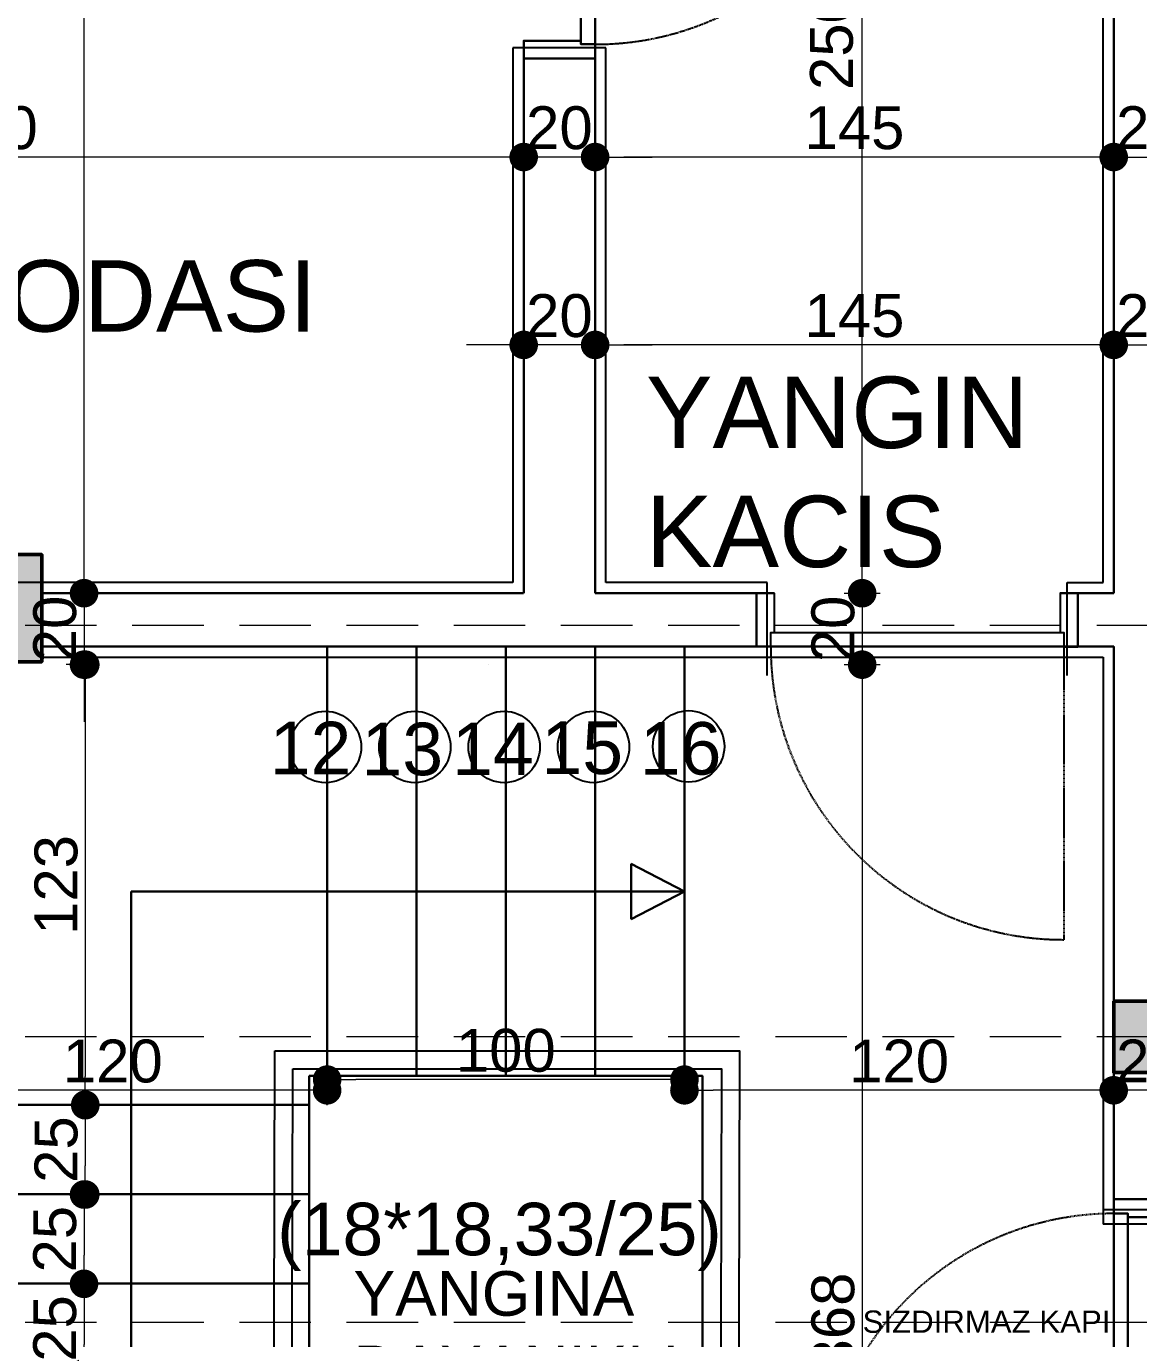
# Model space of a CAD drawing. Header units: millimetres. Extents: x 38129 to 72024, y -56282 to 16512.
# Drawn here: x 54143.4 to 54454.8, y -44145 to -43777.5 of the extents above; entities that cross this region are included whole.
import ezdxf

# ---------------------------------------------------------------- set-up
doc = ezdxf.new("R2010")
doc.units = ezdxf.units.MM
doc.linetypes.add('HIDDEN', pattern=[0.375, 0.25, -0.125])
for name, color, linetype, lineweight in [('AKS', 55, 'HIDDEN', 0), ('COLUMN4', 3, 'Continuous', 50), ('DIŞÖLÇÜ', 37, 'Continuous', 0), ('DUVAR', 255, 'Continuous', 30), ('KAPI', 4, 'Continuous', 30), ('M', 210, 'Continuous', 30), ('mahal', 7, 'Continuous', 5), ('pencere+KAPI', 1, 'Continuous', 0), ('TARAMA', 252, 'Continuous', 0), ('ölçü İÇ', 31, 'Continuous', 0)]:
    doc.layers.add(name, color=color, linetype=linetype, lineweight=lineweight)
for name, color, linetype in [('HIDDEN', 1, 'HIDDEN'), ('sıva', 41, 'Continuous'), ('tefriş', 42, 'Continuous')]:
    doc.layers.add(name, color=color, linetype=linetype)
doc.styles.add('icdisolcu_yazi', font='arial.ttf')
doc.styles.get("Standard").update_dxf_attribs({"font": 'arial.ttf'})
doc.styles.add('style1', font='arial.ttf')
doc.dimstyles.new('İç Ölçü', dxfattribs={"dimtxt": 12, "dimasz": 8, "dimexe": 5, "dimexo": 0, "dimgap": 2, "dimtad": 1, "dimdec": 0, "dimzin": 12, "dimdsep": 46, "dimtxsty": 'icdisolcu_yazi', "dimblk": 'DOT', "dimcen": 8, "dimdle": 5, "dimclrd": 256, "dimclre": 256, "dimclrt": 7, "dimadec": 0, "dimazin": 3, "dimtfac": 1, "dimtdec": 0, "dimtix": 1, "dimtmove": 2, "dimatfit": 3, "dimldrblk": 'DOT', "dimfxl": 0, "dimtolj": 1, "dimtzin": 0, "dimlwd": -1, "dimlwe": -1, "dimarcsym": 0})

# ---------------------------------------------------------------- blocks, each defined once
blk = doc.blocks.new('_Dot')
at = {"color": 0, "lineweight": -2}
blk.add_line((-0.5, 0), (-1, 0), dxfattribs=at)
at = {"color": 0, "lineweight": 30, "const_width": 0.5}
blk.add_lwpolyline([(-0.25, 0, 1), (0.25, 0, 1)], format="xyb", close=True, dxfattribs=at)
blk = doc.blocks.new('*D1777')
at = {"layer": 'Defpoints', "color": 0, "lineweight": 120, "transparency": 16777216}
for p in [(54160.1, -43936.25), (54159.55, -43956.25), (54160.1, -43956.25)]:
    blk.add_point(p, dxfattribs=at)
at = {"layer": 'ölçü İÇ', "linetype": 'Continuous', "transparency": 16777216}
for p, q in [((54159.55, -43928.25), (54159.55, -43920.25)), ((54159.55, -43936.25), (54159.55, -43956.25)), ((54159.55, -43964.25), (54159.55, -43972.25))]:
    blk.add_line(p, q, dxfattribs=at)
at = {"layer": 'ölçü İÇ', "transparency": 16777216}
for p, q in [((54160.1, -43936.25), (54154.55, -43936.25)), ((54160.1, -43956.25), (54154.55, -43956.25))]:
    blk.add_line(p, q, dxfattribs=at)
at = {"layer": 'ölçü İÇ', "transparency": 16777216, "xscale": 8, "yscale": 8, "zscale": 8}
for p, rotation in [((54159.55, -43936.25), 270), ((54159.55, -43956.25), 90)]:
    blk.add_blockref('_Dot', p, dxfattribs=dict(at, rotation=rotation))
at = {"layer": 'ölçü İÇ', "color": 7, "transparency": 16777216, "insert": (54151.42, -43946.25), "char_height": 12, "attachment_point": 5, "rotation": 90, "style": 'icdisolcu_yazi'}
blk.add_mtext('\\A1;20', dxfattribs=at)
blk = doc.blocks.new('*D1778')
at = {"layer": 'Defpoints', "color": 0, "lineweight": 120, "transparency": 16777216}
for p in [(54160.1, -43956.25), (54159.9, -44079.6), (54159.9, -44079.6)]:
    blk.add_point(p, dxfattribs=at)
at = {"layer": 'ölçü İÇ', "transparency": 16777216}
for p, q in [((54160.1, -43956.25), (54154.9, -43956.25)), ((54159.9, -44079.6), (54164.9, -44079.6))]:
    blk.add_line(p, q, dxfattribs=at)
at = {"layer": 'ölçü İÇ', "linetype": 'Continuous', "transparency": 16777216}
blk.add_line((54159.9, -43964.25), (54159.9, -44071.6), dxfattribs=at)
at = {"layer": 'ölçü İÇ', "transparency": 16777216, "xscale": 8, "yscale": 8, "zscale": 8}
for p, rotation in [((54159.9, -43956.25), 90), ((54159.9, -44079.6), 270)]:
    blk.add_blockref('_Dot', p, dxfattribs=dict(at, rotation=rotation))
at = {"layer": 'ölçü İÇ', "color": 7, "transparency": 16777216, "insert": (54151.77, -44017.93), "char_height": 12, "attachment_point": 5, "rotation": 90, "style": 'icdisolcu_yazi'}
blk.add_mtext('\\A1;123', dxfattribs=at)
blk = doc.blocks.new('*D1779')
at = {"layer": 'Defpoints', "color": 0, "lineweight": 120, "transparency": 16777216}
for p in [(54159.9, -44079.45), (54159.55, -44104.6), (54159.9, -44104.6)]:
    blk.add_point(p, dxfattribs=at)
at = {"layer": 'ölçü İÇ', "transparency": 16777216}
for p, q in [((54159.9, -44079.45), (54164.9, -44079.45)), ((54159.55, -44104.6), (54164.9, -44104.6))]:
    blk.add_line(p, q, dxfattribs=at)
at = {"layer": 'ölçü İÇ', "linetype": 'Continuous', "transparency": 16777216}
blk.add_line((54159.9, -44087.45), (54159.9, -44096.6), dxfattribs=at)
at = {"layer": 'ölçü İÇ', "transparency": 16777216, "xscale": 8, "yscale": 8, "zscale": 8}
for p, rotation in [((54159.9, -44079.45), 90), ((54159.9, -44104.6), 270)]:
    blk.add_blockref('_Dot', p, dxfattribs=dict(at, rotation=rotation))
at = {"layer": 'ölçü İÇ', "color": 7, "transparency": 16777216, "insert": (54151.78, -44092.02), "char_height": 12, "attachment_point": 5, "rotation": 90, "style": 'icdisolcu_yazi'}
blk.add_mtext('\\A1;25', dxfattribs=at)
blk = doc.blocks.new('*D1780')
at = {"layer": 'Defpoints', "color": 0, "lineweight": 120, "transparency": 16777216}
for p in [(54159.55, -44104.6), (54159.55, -44129.6), (54159.55, -44129.6)]:
    blk.add_point(p, dxfattribs=at)
at = {"layer": 'ölçü İÇ', "transparency": 16777216}
for p, q in [((54159.55, -44104.6), (54164.55, -44104.6)), ((54159.55, -44129.6), (54164.55, -44129.6))]:
    blk.add_line(p, q, dxfattribs=at)
at = {"layer": 'ölçü İÇ', "linetype": 'Continuous', "transparency": 16777216}
blk.add_line((54159.55, -44112.6), (54159.55, -44121.6), dxfattribs=at)
at = {"layer": 'ölçü İÇ', "transparency": 16777216, "xscale": 8, "yscale": 8, "zscale": 8}
for p, rotation in [((54159.55, -44104.6), 90), ((54159.55, -44129.6), 270)]:
    blk.add_blockref('_Dot', p, dxfattribs=dict(at, rotation=rotation))
at = {"layer": 'ölçü İÇ', "color": 7, "transparency": 16777216, "insert": (54151.42, -44117.1), "char_height": 12, "attachment_point": 5, "rotation": 90, "style": 'icdisolcu_yazi'}
blk.add_mtext('\\A1;25', dxfattribs=at)
blk = doc.blocks.new('*D1781')
at = {"layer": 'Defpoints', "color": 0, "lineweight": 120, "transparency": 16777216}
for p in [(54159.55, -44129.6), (54159.55, -44154.6), (54159.55, -44154.6)]:
    blk.add_point(p, dxfattribs=at)
at = {"layer": 'ölçü İÇ', "transparency": 16777216}
for p, q in [((54159.55, -44129.6), (54164.55, -44129.6)), ((54159.55, -44154.6), (54164.55, -44154.6))]:
    blk.add_line(p, q, dxfattribs=at)
at = {"layer": 'ölçü İÇ', "linetype": 'Continuous', "transparency": 16777216}
blk.add_line((54159.55, -44137.6), (54159.55, -44146.6), dxfattribs=at)
at = {"layer": 'ölçü İÇ', "transparency": 16777216, "xscale": 8, "yscale": 8, "zscale": 8}
for p, rotation in [((54159.55, -44129.6), 90), ((54159.55, -44154.6), 270)]:
    blk.add_blockref('_Dot', p, dxfattribs=dict(at, rotation=rotation))
at = {"layer": 'ölçü İÇ', "color": 7, "transparency": 16777216, "insert": (54151.42, -44142.1), "char_height": 12, "attachment_point": 5, "rotation": 90, "style": 'icdisolcu_yazi'}
blk.add_mtext('\\A1;25', dxfattribs=at)
blk = doc.blocks.new('*D1790')
at = {"layer": 'Defpoints', "color": 0, "lineweight": 120, "transparency": 16777216}
for p in [(54352.75, -43936.25), (54356.09, -43956.25), (54377.35, -43956.25)]:
    blk.add_point(p, dxfattribs=at)
at = {"layer": 'ölçü İÇ', "linetype": 'Continuous', "transparency": 16777216}
for p, q in [((54377.35, -43928.25), (54377.35, -43920.25)), ((54377.35, -43936.25), (54377.35, -43956.25)), ((54377.35, -43964.25), (54377.35, -43972.25))]:
    blk.add_line(p, q, dxfattribs=at)
at = {"layer": 'ölçü İÇ', "transparency": 16777216}
for p, q in [((54372.35, -43936.25), (54382.35, -43936.25)), ((54372.35, -43956.25), (54382.35, -43956.25))]:
    blk.add_line(p, q, dxfattribs=at)
at = {"layer": 'ölçü İÇ', "transparency": 16777216, "xscale": 8, "yscale": 8, "zscale": 8}
for p, rotation in [((54377.35, -43936.25), 270), ((54377.35, -43956.25), 90)]:
    blk.add_blockref('_Dot', p, dxfattribs=dict(at, rotation=rotation))
at = {"layer": 'ölçü İÇ', "color": 7, "transparency": 16777216, "insert": (54369.22, -43946.25), "char_height": 12, "attachment_point": 5, "rotation": 90, "style": 'icdisolcu_yazi'}
blk.add_mtext('\\A1;20', dxfattribs=at)
blk = doc.blocks.new('*D1791')
at = {"layer": 'Defpoints', "color": 0, "lineweight": 120, "transparency": 16777216}
for p in [(54356.09, -43956.25), (54377.35, -44324.6), (54377.35, -44324.6)]:
    blk.add_point(p, dxfattribs=at)
at = {"layer": 'ölçü İÇ', "transparency": 16777216}
for p, q in [((54372.35, -43956.25), (54382.35, -43956.25)), ((54377.35, -44324.6), (54382.35, -44324.6))]:
    blk.add_line(p, q, dxfattribs=at)
at = {"layer": 'ölçü İÇ', "linetype": 'Continuous', "transparency": 16777216}
blk.add_line((54377.35, -43964.25), (54377.35, -44316.6), dxfattribs=at)
at = {"layer": 'ölçü İÇ', "transparency": 16777216, "xscale": 8, "yscale": 8, "zscale": 8}
for p, rotation in [((54377.35, -43956.25), 90), ((54377.35, -44324.6), 270)]:
    blk.add_blockref('_Dot', p, dxfattribs=dict(at, rotation=rotation))
at = {"layer": 'ölçü İÇ', "color": 7, "transparency": 16777216, "insert": (54369.22, -44140.43), "char_height": 12, "attachment_point": 5, "rotation": 90, "style": 'icdisolcu_yazi'}
blk.add_mtext('\\A1;368', dxfattribs=at)
blk = doc.blocks.new('*D1862')
at = {"layer": 'Defpoints', "color": 0, "lineweight": 120, "transparency": 16777216}
for p in [(54447.75, -44075.42), (54447.75, -44075.42), (54467.75, -44075.42)]:
    blk.add_point(p, dxfattribs=at)
at = {"layer": 'ölçü İÇ', "transparency": 16777216}
for p, q in [((54447.75, -44075.42), (54447.75, -44070.42)), ((54467.75, -44075.42), (54467.75, -44070.42))]:
    blk.add_line(p, q, dxfattribs=at)
at = {"layer": 'ölçü İÇ', "linetype": 'Continuous', "transparency": 16777216}
for p, q in [((54439.75, -44075.42), (54431.75, -44075.42)), ((54467.75, -44075.42), (54447.75, -44075.42)), ((54475.75, -44075.42), (54483.75, -44075.42))]:
    blk.add_line(p, q, dxfattribs=at)
at = {"layer": 'ölçü İÇ', "transparency": 16777216, "xscale": 8, "yscale": 8, "zscale": 8}
blk.add_blockref('_Dot', (54447.75, -44075.42), dxfattribs=at)
at = {"layer": 'ölçü İÇ', "transparency": 16777216, "xscale": 8, "yscale": 8, "zscale": 8, "rotation": 180}
blk.add_blockref('_Dot', (54467.75, -44075.42), dxfattribs=at)
at = {"layer": 'ölçü İÇ', "color": 7, "transparency": 16777216, "insert": (54457.75, -44067.3), "char_height": 12, "attachment_point": 5, "style": 'icdisolcu_yazi'}
blk.add_mtext('\\A1;20', dxfattribs=at)
blk = doc.blocks.new('*D1863')
at = {"layer": 'Defpoints', "color": 0, "lineweight": 120, "transparency": 16777216}
for p in [(54327.6, -44075.42), (54327.6, -44076.45), (54447.75, -44075.42)]:
    blk.add_point(p, dxfattribs=at)
at = {"layer": 'ölçü İÇ', "transparency": 16777216}
for p, q in [((54327.6, -44076.45), (54327.6, -44070.42)), ((54447.75, -44075.42), (54447.75, -44070.42))]:
    blk.add_line(p, q, dxfattribs=at)
at = {"layer": 'ölçü İÇ', "linetype": 'Continuous', "transparency": 16777216}
blk.add_line((54439.75, -44075.42), (54335.6, -44075.42), dxfattribs=at)
at = {"layer": 'ölçü İÇ', "transparency": 16777216, "xscale": 8, "yscale": 8, "zscale": 8, "rotation": 180}
blk.add_blockref('_Dot', (54327.6, -44075.42), dxfattribs=at)
at = {"layer": 'ölçü İÇ', "transparency": 16777216, "xscale": 8, "yscale": 8, "zscale": 8}
blk.add_blockref('_Dot', (54447.75, -44075.42), dxfattribs=at)
at = {"layer": 'ölçü İÇ', "color": 7, "transparency": 16777216, "insert": (54387.68, -44067.3), "char_height": 12, "attachment_point": 5, "style": 'icdisolcu_yazi'}
blk.add_mtext('\\A1;120', dxfattribs=at)
blk = doc.blocks.new('*D1864')
at = {"layer": 'Defpoints', "color": 0, "lineweight": 120, "transparency": 16777216}
for p in [(54227.6, -44072.42), (54327.6, -44076.45), (54227.6, -44079.6)]:
    blk.add_point(p, dxfattribs=at)
at = {"layer": 'ölçü İÇ', "transparency": 16777216}
for p, q in [((54227.6, -44077.42), (54227.6, -44067.42)), ((54327.6, -44076.45), (54327.6, -44067.42))]:
    blk.add_line(p, q, dxfattribs=at)
at = {"layer": 'ölçü İÇ', "linetype": 'Continuous', "transparency": 16777216}
blk.add_line((54319.6, -44072.42), (54235.6, -44072.42), dxfattribs=at)
at = {"layer": 'ölçü İÇ', "transparency": 16777216, "xscale": 8, "yscale": 8, "zscale": 8, "rotation": 180}
blk.add_blockref('_Dot', (54227.6, -44072.42), dxfattribs=at)
at = {"layer": 'ölçü İÇ', "transparency": 16777216, "xscale": 8, "yscale": 8, "zscale": 8}
blk.add_blockref('_Dot', (54327.6, -44072.42), dxfattribs=at)
at = {"layer": 'ölçü İÇ', "color": 7, "transparency": 16777216, "insert": (54277.6, -44064.3), "char_height": 12, "attachment_point": 5, "style": 'icdisolcu_yazi'}
blk.add_mtext('\\A1;100', dxfattribs=at)
blk = doc.blocks.new('*D1865')
at = {"layer": 'Defpoints', "color": 0, "lineweight": 120, "transparency": 16777216}
for p in [(54107.6, -44075.42), (54227.6, -44079.6), (54107.6, -44083.03)]:
    blk.add_point(p, dxfattribs=at)
at = {"layer": 'ölçü İÇ', "transparency": 16777216}
for p, q in [((54107.6, -44080.42), (54107.6, -44070.42)), ((54227.6, -44079.6), (54227.6, -44070.42))]:
    blk.add_line(p, q, dxfattribs=at)
at = {"layer": 'ölçü İÇ', "linetype": 'Continuous', "transparency": 16777216}
blk.add_line((54219.6, -44075.42), (54115.6, -44075.42), dxfattribs=at)
at = {"layer": 'ölçü İÇ', "transparency": 16777216, "xscale": 8, "yscale": 8, "zscale": 8, "rotation": 180}
blk.add_blockref('_Dot', (54107.6, -44075.42), dxfattribs=at)
at = {"layer": 'ölçü İÇ', "transparency": 16777216, "xscale": 8, "yscale": 8, "zscale": 8}
blk.add_blockref('_Dot', (54227.6, -44075.42), dxfattribs=at)
at = {"layer": 'ölçü İÇ', "color": 7, "transparency": 16777216, "insert": (54167.6, -44067.3), "char_height": 12, "attachment_point": 5, "style": 'icdisolcu_yazi'}
blk.add_mtext('\\A1;120', dxfattribs=at)
blk = doc.blocks.new('*D1866')
at = {"layer": 'Defpoints', "color": 0, "lineweight": 120, "transparency": 16777216}
for p in [(54447.75, -43814.13), (54467.75, -43814.13), (54467.75, -43814.13)]:
    blk.add_point(p, dxfattribs=at)
at = {"layer": 'ölçü İÇ', "transparency": 16777216}
for p, q in [((54447.75, -43814.13), (54447.75, -43809.13)), ((54467.75, -43814.13), (54467.75, -43809.13))]:
    blk.add_line(p, q, dxfattribs=at)
at = {"layer": 'ölçü İÇ', "linetype": 'Continuous', "transparency": 16777216}
for p, q in [((54439.75, -43814.13), (54431.75, -43814.13)), ((54447.75, -43814.13), (54467.75, -43814.13)), ((54475.75, -43814.13), (54483.75, -43814.13))]:
    blk.add_line(p, q, dxfattribs=at)
at = {"layer": 'ölçü İÇ', "transparency": 16777216, "xscale": 8, "yscale": 8, "zscale": 8}
blk.add_blockref('_Dot', (54447.75, -43814.13), dxfattribs=at)
at = {"layer": 'ölçü İÇ', "transparency": 16777216, "xscale": 8, "yscale": 8, "zscale": 8, "rotation": 180}
blk.add_blockref('_Dot', (54467.75, -43814.13), dxfattribs=at)
at = {"layer": 'ölçü İÇ', "color": 7, "transparency": 16777216, "insert": (54457.75, -43806), "char_height": 12, "attachment_point": 5, "style": 'icdisolcu_yazi'}
blk.add_mtext('\\A1;20', dxfattribs=at)
blk = doc.blocks.new('*U15')
for p, q in [((4, 0), (0, 0)), ((86, 0), (90, 0))]:
    blk.add_line(p, q)
blk.add_lwpolyline([(4, 0), (86, 0), (86, -4), (4, -4)], close=True)
for points in [[(0, -20), (5, -20), (5, -4)], [(90, -20), (85, -20), (85, -4)]]:
    blk.add_lwpolyline(points)
at = {"layer": 'DUVAR'}
for p, q in [((0, 0), (0, -20)), ((90, 0), (90, -20))]:
    blk.add_line(p, q, dxfattribs=at)
at = {"layer": 'HIDDEN'}
blk.add_line((4, 0), (4, 82), dxfattribs=at)
blk.add_arc((4, 0), 82, 360, 90, dxfattribs=at)
blk = doc.blocks.new('*D2133')
at = {"layer": 'Defpoints', "color": 0, "lineweight": 120, "transparency": 16777216}
for p in [(54159.56, -43541.25), (54159.56, -43541.25), (54159.56, -43936.25)]:
    blk.add_point(p, dxfattribs=at)
at = {"layer": 'ölçü İÇ', "transparency": 16777216}
for p, q in [((54159.56, -43541.25), (54164.56, -43541.25)), ((54159.56, -43936.25), (54164.56, -43936.25))]:
    blk.add_line(p, q, dxfattribs=at)
at = {"layer": 'ölçü İÇ', "linetype": 'Continuous', "transparency": 16777216}
blk.add_line((54159.56, -43928.25), (54159.56, -43549.25), dxfattribs=at)
at = {"layer": 'ölçü İÇ', "transparency": 16777216, "xscale": 8, "yscale": 8, "zscale": 8}
for p, rotation in [((54159.56, -43541.25), 90), ((54159.56, -43936.25), 270)]:
    blk.add_blockref('_Dot', p, dxfattribs=dict(at, rotation=rotation))
at = {"layer": 'ölçü İÇ', "color": 7, "transparency": 16777216, "insert": (54151.43, -43738.75), "char_height": 12, "attachment_point": 5, "rotation": 90, "style": 'icdisolcu_yazi'}
blk.add_mtext('\\A1;395', dxfattribs=at)
blk = doc.blocks.new('*D2135')
at = {"layer": 'Defpoints', "color": 0, "lineweight": 120, "transparency": 16777216}
for p in [(54377.36, -43686.57), (54377.36, -43686.57), (54352.76, -43936.25)]:
    blk.add_point(p, dxfattribs=at)
at = {"layer": 'ölçü İÇ', "transparency": 16777216}
for p, q in [((54377.36, -43686.57), (54372.36, -43686.57)), ((54372.36, -43936.25), (54382.36, -43936.25))]:
    blk.add_line(p, q, dxfattribs=at)
at = {"layer": 'ölçü İÇ', "linetype": 'Continuous', "transparency": 16777216}
blk.add_line((54377.36, -43928.25), (54377.36, -43694.57), dxfattribs=at)
at = {"layer": 'ölçü İÇ', "transparency": 16777216, "xscale": 8, "yscale": 8, "zscale": 8}
for p, rotation in [((54377.36, -43686.57), 90), ((54377.36, -43936.25), 270)]:
    blk.add_blockref('_Dot', p, dxfattribs=dict(at, rotation=rotation))
at = {"layer": 'ölçü İÇ', "color": 7, "transparency": 16777216, "insert": (54368.83, -43781.38), "char_height": 12, "attachment_point": 5, "rotation": 90, "style": 'icdisolcu_yazi'}
blk.add_mtext('\\A1;250', dxfattribs=at)
blk = doc.blocks.new('*D2154')
at = {"layer": 'Defpoints', "color": 0, "lineweight": 120, "transparency": 16777216}
for p in [(54302.61, -43814.13), (54302.61, -43814.13), (54447.76, -43814.1)]:
    blk.add_point(p, dxfattribs=at)
at = {"layer": 'ölçü İÇ', "transparency": 16777216}
for p, q in [((54302.61, -43814.13), (54302.61, -43809.13)), ((54447.76, -43814.1), (54447.76, -43819.13))]:
    blk.add_line(p, q, dxfattribs=at)
at = {"layer": 'ölçü İÇ', "linetype": 'Continuous', "transparency": 16777216}
blk.add_line((54439.76, -43814.13), (54310.61, -43814.13), dxfattribs=at)
at = {"layer": 'ölçü İÇ', "transparency": 16777216, "xscale": 8, "yscale": 8, "zscale": 8, "rotation": 180}
blk.add_blockref('_Dot', (54302.61, -43814.13), dxfattribs=at)
at = {"layer": 'ölçü İÇ', "transparency": 16777216, "xscale": 8, "yscale": 8, "zscale": 8}
blk.add_blockref('_Dot', (54447.76, -43814.13), dxfattribs=at)
at = {"layer": 'ölçü İÇ', "color": 7, "transparency": 16777216, "insert": (54375.19, -43806), "char_height": 12, "attachment_point": 5, "style": 'icdisolcu_yazi'}
blk.add_mtext('\\A1;145', dxfattribs=at)
blk = doc.blocks.new('*D2155')
at = {"layer": 'Defpoints', "color": 0, "lineweight": 120, "transparency": 16777216}
for p in [(54282.61, -43814.13), (54282.61, -43814.13), (54302.61, -43814.13)]:
    blk.add_point(p, dxfattribs=at)
at = {"layer": 'ölçü İÇ', "transparency": 16777216}
for p, q in [((54282.61, -43814.13), (54282.61, -43809.13)), ((54302.61, -43814.13), (54302.61, -43809.13))]:
    blk.add_line(p, q, dxfattribs=at)
at = {"layer": 'ölçü İÇ', "linetype": 'Continuous', "transparency": 16777216}
for p, q in [((54274.61, -43814.13), (54266.61, -43814.13)), ((54302.61, -43814.13), (54282.61, -43814.13)), ((54310.61, -43814.13), (54318.61, -43814.13))]:
    blk.add_line(p, q, dxfattribs=at)
at = {"layer": 'ölçü İÇ', "transparency": 16777216, "xscale": 8, "yscale": 8, "zscale": 8}
blk.add_blockref('_Dot', (54282.61, -43814.13), dxfattribs=at)
at = {"layer": 'ölçü İÇ', "transparency": 16777216, "xscale": 8, "yscale": 8, "zscale": 8, "rotation": 180}
blk.add_blockref('_Dot', (54302.61, -43814.13), dxfattribs=at)
at = {"layer": 'ölçü İÇ', "color": 7, "transparency": 16777216, "insert": (54292.61, -43806), "char_height": 12, "attachment_point": 5, "style": 'icdisolcu_yazi'}
blk.add_mtext('\\A1;20', dxfattribs=at)
blk = doc.blocks.new('*D2156')
at = {"layer": 'Defpoints', "color": 0, "lineweight": 120, "transparency": 16777216}
for p in [(53982.61, -43814.13), (53982.61, -43814.13), (54282.61, -43814.13)]:
    blk.add_point(p, dxfattribs=at)
at = {"layer": 'ölçü İÇ', "transparency": 16777216}
for p, q in [((53982.61, -43814.13), (53982.61, -43809.13)), ((54282.61, -43814.13), (54282.61, -43809.13))]:
    blk.add_line(p, q, dxfattribs=at)
at = {"layer": 'ölçü İÇ', "linetype": 'Continuous', "transparency": 16777216}
blk.add_line((54274.61, -43814.13), (53990.61, -43814.13), dxfattribs=at)
at = {"layer": 'ölçü İÇ', "transparency": 16777216, "xscale": 8, "yscale": 8, "zscale": 8, "rotation": 180}
blk.add_blockref('_Dot', (53982.61, -43814.13), dxfattribs=at)
at = {"layer": 'ölçü İÇ', "transparency": 16777216, "xscale": 8, "yscale": 8, "zscale": 8}
blk.add_blockref('_Dot', (54282.61, -43814.13), dxfattribs=at)
at = {"layer": 'ölçü İÇ', "color": 7, "transparency": 16777216, "insert": (54132.61, -43806), "char_height": 12, "attachment_point": 5, "style": 'icdisolcu_yazi'}
blk.add_mtext('\\A1;300', dxfattribs=at)
blk = doc.blocks.new('*D2158')
at = {"layer": 'Defpoints', "color": 0, "lineweight": 120, "transparency": 16777216}
for p in [(54447.76, -43866.73), (54467.76, -43866.73), (54467.76, -43866.73)]:
    blk.add_point(p, dxfattribs=at)
at = {"layer": 'ölçü İÇ', "transparency": 16777216}
for p, q in [((54467.76, -43866.73), (54467.76, -43861.73)), ((54447.76, -43866.73), (54447.76, -43871.73))]:
    blk.add_line(p, q, dxfattribs=at)
at = {"layer": 'ölçü İÇ', "linetype": 'Continuous', "transparency": 16777216}
for p, q in [((54439.76, -43866.73), (54431.76, -43866.73)), ((54447.76, -43866.73), (54467.76, -43866.73)), ((54475.76, -43866.73), (54483.76, -43866.73))]:
    blk.add_line(p, q, dxfattribs=at)
at = {"layer": 'ölçü İÇ', "transparency": 16777216, "xscale": 8, "yscale": 8, "zscale": 8}
blk.add_blockref('_Dot', (54447.76, -43866.73), dxfattribs=at)
at = {"layer": 'ölçü İÇ', "transparency": 16777216, "xscale": 8, "yscale": 8, "zscale": 8, "rotation": 180}
blk.add_blockref('_Dot', (54467.76, -43866.73), dxfattribs=at)
at = {"layer": 'ölçü İÇ', "color": 7, "transparency": 16777216, "insert": (54457.76, -43858.6), "char_height": 12, "attachment_point": 5, "style": 'icdisolcu_yazi'}
blk.add_mtext('\\A1;20', dxfattribs=at)
blk = doc.blocks.new('wertertw')
at = {"layer": 'TARAMA', "lineweight": -3}
h = blk.add_hatch(dxfattribs=at)
h.set_pattern_fill('ANSI33', color=256, scale=2.5, style=0)
h.set_pattern_definition([(45, (-86643.698, -32547.66), (-11.2253202, 11.2253202), []), (45, (-86632.472, -32547.66), (-11.2253202, 11.2253202), [7.9375, -3.96875])])
h.paths.add_polyline_path([(-616.25, 351.94), (-616.25, -88.06), (-306.25, -88.06), (-306.25, -68.06), (-596.25, -68.06), (-596.25, 331.94), (-306.25, 331.94), (-306.25, 351.94)])
h.paths.add_polyline_path([(38.75, -338.06), (78.75, -338.06), (78.75, -378.06), (38.75, -378.06)])
h.paths.add_polyline_path([(-471.25, -318.06), (-441.25, -318.06), (-441.25, -378.06), (-471.25, -378.06)])
h.paths.add_polyline_path([(-961.25, -318.06), (-931.25, -318.06), (-931.25, -378.06), (-961.25, -378.06)])
h.paths.add_polyline_path([(343.75, -163.06), (413.75, -163.06), (413.75, -198.06), (343.75, -198.06)])
h.paths.add_polyline_path([(8.75, -163.06), (78.75, -163.06), (78.75, -198.06), (8.75, -198.06)])
h.paths.add_polyline_path([(-1036.25, -148.06), (-906.25, -148.06), (-906.25, -178.06), (-1036.25, -178.06)])
h.paths.add_polyline_path([(-976.25, 256.94), (-916.25, 256.94), (-916.25, 226.94), (-976.25, 226.94)])
h.paths.add_polyline_path([(343.75, 459.44), (413.75, 459.44), (413.75, 424.44), (343.75, 424.44)])
h.paths.add_polyline_path([(8.75, 459.44), (78.75, 459.44), (78.75, 424.44), (8.75, 424.44)])
h.paths.add_polyline_path([(-616.25, 531.94), (-306.25, 531.94), (-306.25, 511.94), (-616.25, 511.94)])
h.paths.add_polyline_path([(-976.25, 656.94), (-916.25, 656.94), (-916.25, 626.94), (-976.25, 626.94)])
h.paths.add_polyline_path([(-616.25, 971.94), (-306.25, 971.94), (-306.25, 951.94), (-616.25, 951.94)])
h.paths.add_polyline_path([(343.75, 1081.94), (413.75, 1081.94), (413.75, 1046.94), (343.75, 1046.94)])
h.paths.add_polyline_path([(8.75, 1081.94), (78.75, 1081.94), (78.75, 1046.94), (8.75, 1046.94)])
h.paths.add_polyline_path([(-1036.25, 1061.94), (-906.25, 1061.94), (-906.25, 1031.94), (-1036.25, 1031.94)])
h.paths.add_polyline_path([(-931.25, 1286.94), (-901.25, 1286.94), (-901.25, 1226.94), (-931.25, 1226.94)])
h.paths.add_polyline_path([(68.75, 1332.04), (108.75, 1332.04), (108.75, 1292.04), (68.75, 1292.04)])
h.paths.add_polyline_path([(-511.25, 1332.04), (-481.25, 1332.04), (-481.25, 1252.04), (-511.25, 1252.04)])
at = {"layer": 'COLUMN4', "color": 3}
for points in [[(-976.25, 656.94), (-916.25, 656.94), (-916.25, 626.94), (-976.25, 626.94)], [(-616.25, 531.94), (-306.25, 531.94), (-306.25, 511.94), (-616.25, 511.94)]]:
    blk.add_lwpolyline(points, close=True, dxfattribs=at)
blk = doc.blocks.new('*D2195')
at = {"layer": 'Defpoints', "color": 0, "lineweight": 120, "transparency": 16777216}
for p in [(54302.61, -43866.73), (54447.76, -43866.73), (54302.61, -43870.23)]:
    blk.add_point(p, dxfattribs=at)
at = {"layer": 'DIŞÖLÇÜ', "transparency": 16777216}
for p, q in [((54302.61, -43870.23), (54302.61, -43861.73)), ((54447.76, -43866.73), (54447.76, -43871.73))]:
    blk.add_line(p, q, dxfattribs=at)
at = {"layer": 'DIŞÖLÇÜ', "linetype": 'Continuous', "transparency": 16777216}
blk.add_line((54439.76, -43866.73), (54310.61, -43866.73), dxfattribs=at)
at = {"layer": 'DIŞÖLÇÜ', "transparency": 16777216, "xscale": 8, "yscale": 8, "zscale": 8, "rotation": 180}
blk.add_blockref('_Dot', (54302.61, -43866.73), dxfattribs=at)
at = {"layer": 'DIŞÖLÇÜ', "transparency": 16777216, "xscale": 8, "yscale": 8, "zscale": 8}
blk.add_blockref('_Dot', (54447.76, -43866.73), dxfattribs=at)
at = {"layer": 'DIŞÖLÇÜ', "color": 7, "transparency": 16777216, "insert": (54375.19, -43858.6), "char_height": 12, "attachment_point": 5, "style": 'icdisolcu_yazi'}
blk.add_mtext('\\A1;145', dxfattribs=at)
blk = doc.blocks.new('*D2196')
at = {"layer": 'Defpoints', "color": 0, "lineweight": 120, "transparency": 16777216}
for p in [(54282.61, -43866.73), (54282.61, -43870.23), (54302.61, -43870.23)]:
    blk.add_point(p, dxfattribs=at)
at = {"layer": 'DIŞÖLÇÜ', "transparency": 16777216}
for p, q in [((54282.61, -43870.23), (54282.61, -43861.73)), ((54302.61, -43870.23), (54302.61, -43861.73))]:
    blk.add_line(p, q, dxfattribs=at)
at = {"layer": 'DIŞÖLÇÜ', "linetype": 'Continuous', "transparency": 16777216}
for p, q in [((54274.61, -43866.73), (54266.61, -43866.73)), ((54302.61, -43866.73), (54282.61, -43866.73)), ((54310.61, -43866.73), (54318.61, -43866.73))]:
    blk.add_line(p, q, dxfattribs=at)
at = {"layer": 'DIŞÖLÇÜ', "transparency": 16777216, "xscale": 8, "yscale": 8, "zscale": 8}
blk.add_blockref('_Dot', (54282.61, -43866.73), dxfattribs=at)
at = {"layer": 'DIŞÖLÇÜ', "transparency": 16777216, "xscale": 8, "yscale": 8, "zscale": 8, "rotation": 180}
blk.add_blockref('_Dot', (54302.61, -43866.73), dxfattribs=at)
at = {"layer": 'DIŞÖLÇÜ', "color": 7, "transparency": 16777216, "insert": (54292.61, -43858.6), "char_height": 12, "attachment_point": 5, "style": 'icdisolcu_yazi'}
blk.add_mtext('\\A1;20', dxfattribs=at)
blk = doc.blocks.new('*U12')
for p, q in [((4, 0), (0, 0)), ((86, 0), (90, 0))]:
    blk.add_line(p, q)
blk.add_lwpolyline([(4, 0), (86, 0), (86, -4), (4, -4)], close=True)
for points in [[(0, -20), (5, -20), (5, -4)], [(90, -20), (85, -20), (85, -4)]]:
    blk.add_lwpolyline(points)
at = {"layer": 'DUVAR'}
for p, q in [((0, 0), (0, -20)), ((90, 0), (90, -20))]:
    blk.add_line(p, q, dxfattribs=at)
at = {"layer": 'HIDDEN'}
blk.add_line((4, 0), (4, 82), dxfattribs=at)
blk.add_arc((4, 0), 82, 360, 90, dxfattribs=at)

msp = doc.modelspace()

# ---------------------------------------------------------------- linework, layer by layer
for p, q in [((54351.75, -43951.25), (54347.75, -43951.25)), ((54433.75, -43951.25), (54437.75, -43951.25))]:
    msp.add_line(p, q)
for points in [[(54347.75, -43936.25), (54352.75, -43936.25), (54352.75, -43947.25)], [(54437.75, -43936.25), (54432.75, -43936.25), (54432.75, -43947.25)]]:
    msp.add_lwpolyline(points)
msp.add_lwpolyline([(54433.75, -43951.25), (54351.75, -43951.25), (54351.75, -43947.25), (54433.75, -43947.25)], close=True)
at = {"layer": 'AKS', "ltscale": 80}
for p, q in [((55963.05, -43945.25), (53747.73, -43945.25)), ((55963.05, -44060.43), (53747.73, -44060.43)), ((55963.05, -44140.43), (53747.73, -44140.43))]:
    msp.add_line(p, q, dxfattribs=at)
at = {"layer": 'DUVAR'}
for p, q in [((54282.61, -43786.57), (54282.61, -43936.25)), ((54302.61, -43936.25), (54302.61, -43786.57)), ((54147.6, -43936.25), (54282.6, -43936.25)), ((54302.6, -43936.25), (54352.75, -43936.25)), ((54347.75, -43951.25), (54347.75, -43936.25)), ((54432.75, -43936.25), (54447.75, -43936.25)), ((54432.75, -43936.25), (54447.75, -43936.25)), ((54437.75, -43951.25), (54437.75, -43936.25)), ((54272.62, -43956.18), (54272.62, -43956.18)), ((54272.62, -43956.18), (54272.62, -43956.18))]:
    msp.add_line(p, q, dxfattribs=at)
for points in [[(54447.75, -43936.25), (54447.75, -43686.57)], [(54447.76, -43936.25), (54447.76, -43686.57)], [(54447.77, -44050.35), (54447.77, -43951.18), (54147.61, -43951.18)], [(54447.75, -44050.43), (54447.75, -43951.25)], [(54447.75, -44109.93), (54447.75, -44070.43)], [(54447.77, -44079.85), (54447.77, -44070.35)]]:
    msp.add_lwpolyline(points, dxfattribs=at)
at = {"layer": 'HIDDEN'}
msp.add_line((54433.75, -43951.25), (54433.75, -44033.25), dxfattribs=at)
msp.add_arc((54433.75, -43951.25), 82, 180, 270, dxfattribs=at)
at = {"layer": 'M'}
for p, q in [((54327.61, -44019.76), (54312.67, -44012.04)), ((54312.67, -44012.04), (54312.67, -44019.76)), ((54172.79, -44259.89), (54172.79, -44019.76)), ((54172.79, -44019.76), (54327.61, -44019.76)), ((54327.61, -44019.76), (54312.67, -44027.48)), ((54312.67, -44027.48), (54312.67, -44019.76)), ((54102.61, -44079.53), (54222.61, -44079.53)), ((54102.61, -44104.53), (54222.61, -44104.53)), ((54102.61, -44129.53), (54222.61, -44129.53))]:
    msp.add_line(p, q, dxfattribs=at)
for points in [[(54227.61, -44071.38), (54227.61, -43951.18)], [(54252.61, -44071.38), (54252.61, -43951.18)], [(54277.61, -44071.38), (54277.61, -43951.18)], [(54302.61, -44071.38), (54302.61, -43951.18)], [(54327.61, -44071.38), (54327.61, -43951.18)], [(54222.61, -44071.38), (54332.61, -44071.38), (54332.61, -44209.53), (54222.61, -44209.53), (54222.61, -44071.38)]]:
    msp.add_lwpolyline(points, dxfattribs=at)
at = {"layer": 'sıva'}
for p, q in [((54444.76, -43933.25), (54444.76, -43689.57)), ((54305.61, -43783.57), (54279.61, -43783.57)), ((54279.61, -43783.57), (54279.61, -43933.25)), ((54305.61, -43933.25), (54305.61, -43783.57)), ((54279.61, -43933.25), (54069.11, -43933.25)), ((54350.76, -43933.25), (54305.61, -43933.25)), ((54350.75, -43959.25), (54350.75, -43933.25)), ((54350.75, -43954.25), (54350.75, -43933.25)), ((54350.76, -43959.25), (54350.76, -43933.25)), ((54434.75, -43959.25), (54434.75, -43933.25)), ((54434.76, -43959.25), (54434.76, -43933.25)), ((54434.76, -43933.25), (54444.76, -43933.25)), ((54147.75, -43954.18), (54444.77, -43954.18)), ((54444.77, -43954.18), (54444.77, -44112.93)), ((54470.75, -44108.93), (54444.75, -44108.93)), ((54470.76, -44112.93), (54444.76, -44112.93)), ((54470.75, -44112.93), (54444.77, -44112.93))]:
    msp.add_line(p, q, dxfattribs=at)
at = {"layer": 'tefriş'}
for points in [[(54212.97, -44064.38), (54342.97, -44064.38), (54342.61, -44219.21), (54212.61, -44219.21)], [(54217.97, -44069.38), (54337.97, -44069.38), (54337.61, -44214.21), (54217.61, -44214.21)]]:
    msp.add_lwpolyline(points, close=True, dxfattribs=at)
for centre in [(54227.14, -43979.3), (54252.14, -43979.3), (54277.14, -43979.3), (54302.14, -43979.3), (54328.77, -43979.13)]:
    msp.add_circle(centre, 10, dxfattribs=at)

# ---------------------------------------------------------------- block references
at = {"layer": 'DIŞÖLÇÜ'}
msp.add_blockref('wertertw', (55063.99, -44582.37), dxfattribs=at)
at = {"layer": 'KAPI'}
for name, p, rotation in [('*U15', (54302.61, -43696.57), 270), ('*U12', (54447.75, -44195.93), 90)]:
    msp.add_blockref(name, p, dxfattribs=dict(at, rotation=rotation))

# ---------------------------------------------------------------- texts
at = {"layer": 'mahal', "char_height": 20, "attachment_point": 7}
for s, insert in [('YATAK ODASI', (54038.43, -43863.29)), ('YANGIN \\PKACIS', (54316.83, -43929.23))]:
    msp.add_mtext_dynamic_manual_height_columns(s, width=250.3432, gutter_width=12.5, heights=[0], dxfattribs=dict(at, insert=insert))
at = {"layer": 'pencere+KAPI', "attachment_point": 1, "rotation": 0, "style": 'style1'}
for s, insert, char_height, width in [('YANGINA DAYANIKLI MALZEME', (54234.99, -44126.05), 12.5, 27.0954), ('SIZDIRMAZ KAPI', (54377.47, -44137.07), 6.25, 82.3221)]:
    msp.add_mtext(s, dxfattribs=dict(at, insert=insert, char_height=char_height, width=width))
at = {"layer": 'tefriş', "char_height": 14.7, "width": 26.4931, "attachment_point": 9}
for s, insert in [('12', (54234.37, -43986.95)), ('13', (54260.06, -43987.41)), ('14', (54285.41, -43987.18)), ('15', (54310.41, -43987.07)), ('16', (54337.95, -43987.24)), ('(18*18,33/25)', (54338.05, -44126.03))]:
    msp.add_mtext(s, dxfattribs=dict(at, insert=insert))

# ---------------------------------------------------------------- dimensions: what is measured, and where the dimension line sits
at = {"layer": 'DIŞÖLÇÜ'}
for base, p1, p2, picture, middle in [((54282.61, -43866.73), (54302.61, -43870.23), (54282.61, -43870.23), '*D2196', (54292.61, -43858.6)), ((54302.61, -43866.73), (54447.76, -43866.73), (54302.61, -43870.23), '*D2195', (54375.19, -43858.6))]:
    dim = msp.add_linear_dim(base=base, p1=p1, p2=p2, dimstyle='İç Ölçü', dxfattribs=at)
    dim.commit()
    dim.dimension.update_dxf_attribs({"geometry": picture, "text_midpoint": middle})
at = {"layer": 'ölçü İÇ'}
for base, p1, p2, angle, picture, middle in [((54159.56, -43541.25), (54159.56, -43936.25), (54159.56, -43541.25), 270, '*D2133', (54151.43, -43738.75)), ((54159.55, -43956.25), (54160.1, -43936.25), (54160.1, -43956.25), 90, '*D1777', (54151.42, -43946.25)), ((54377.35, -43956.25), (54352.75, -43936.25), (54356.09, -43956.25), 90, '*D1790', (54369.22, -43946.25)), ((54159.9, -44079.6), (54160.1, -43956.25), (54159.9, -44079.6), 90, '*D1778', (54151.77, -44017.93)), ((54377.35, -44324.6), (54356.09, -43956.25), (54377.35, -44324.6), 90, '*D1791', (54369.22, -44140.43)), ((54159.9, -44104.6), (54159.9, -44079.45), (54159.55, -44104.6), 90, '*D1779', (54151.78, -44092.02)), ((54159.55, -44129.6), (54159.55, -44104.6), (54159.55, -44129.6), 90, '*D1780', (54151.42, -44117.1)), ((54159.55, -44154.6), (54159.55, -44129.6), (54159.55, -44154.6), 90, '*D1781', (54151.42, -44142.1))]:
    dim = msp.add_linear_dim(base=base, p1=p1, p2=p2, angle=angle, dimstyle='İç Ölçü', dxfattribs=at)
    dim.commit()
    dim.dimension.update_dxf_attribs({"geometry": picture, "text_midpoint": middle})
dim = msp.add_linear_dim(base=(54377.36, -43686.57), p1=(54352.76, -43936.25), p2=(54377.36, -43686.57), angle=270, dimstyle='İç Ölçü', dxfattribs=at)
dim.commit()
dim.dimension.update_dxf_attribs({"geometry": '*D2135', "text_midpoint": (54368.83, -43781.38), "dimtype": 160})
for base, p1, p2, picture, middle in [((53982.61, -43814.13), (54282.61, -43814.13), (53982.61, -43814.13), '*D2156', (54132.61, -43806)), ((54282.61, -43814.13), (54302.61, -43814.13), (54282.61, -43814.13), '*D2155', (54292.61, -43806)), ((54302.61, -43814.13), (54447.76, -43814.1), (54302.61, -43814.13), '*D2154', (54375.19, -43806)), ((54467.75, -43814.13), (54447.75, -43814.13), (54467.75, -43814.13), '*D1866', (54457.75, -43806)), ((54467.76, -43866.73), (54447.76, -43866.73), (54467.76, -43866.73), '*D2158', (54457.76, -43858.6)), ((54227.6, -44072.42), (54327.6, -44076.45), (54227.6, -44079.6), '*D1864', (54277.6, -44064.3)), ((54107.6, -44075.42), (54227.6, -44079.6), (54107.6, -44083.03), '*D1865', (54167.6, -44067.3)), ((54327.6, -44075.42), (54447.75, -44075.42), (54327.6, -44076.45), '*D1863', (54387.68, -44067.3)), ((54447.75, -44075.42), (54467.75, -44075.42), (54447.75, -44075.42), '*D1862', (54457.75, -44067.3))]:
    dim = msp.add_linear_dim(base=base, p1=p1, p2=p2, dimstyle='İç Ölçü', dxfattribs=at)
    dim.commit()
    dim.dimension.update_dxf_attribs({"geometry": picture, "text_midpoint": middle})

doc.saveas('drawing.dxf')
